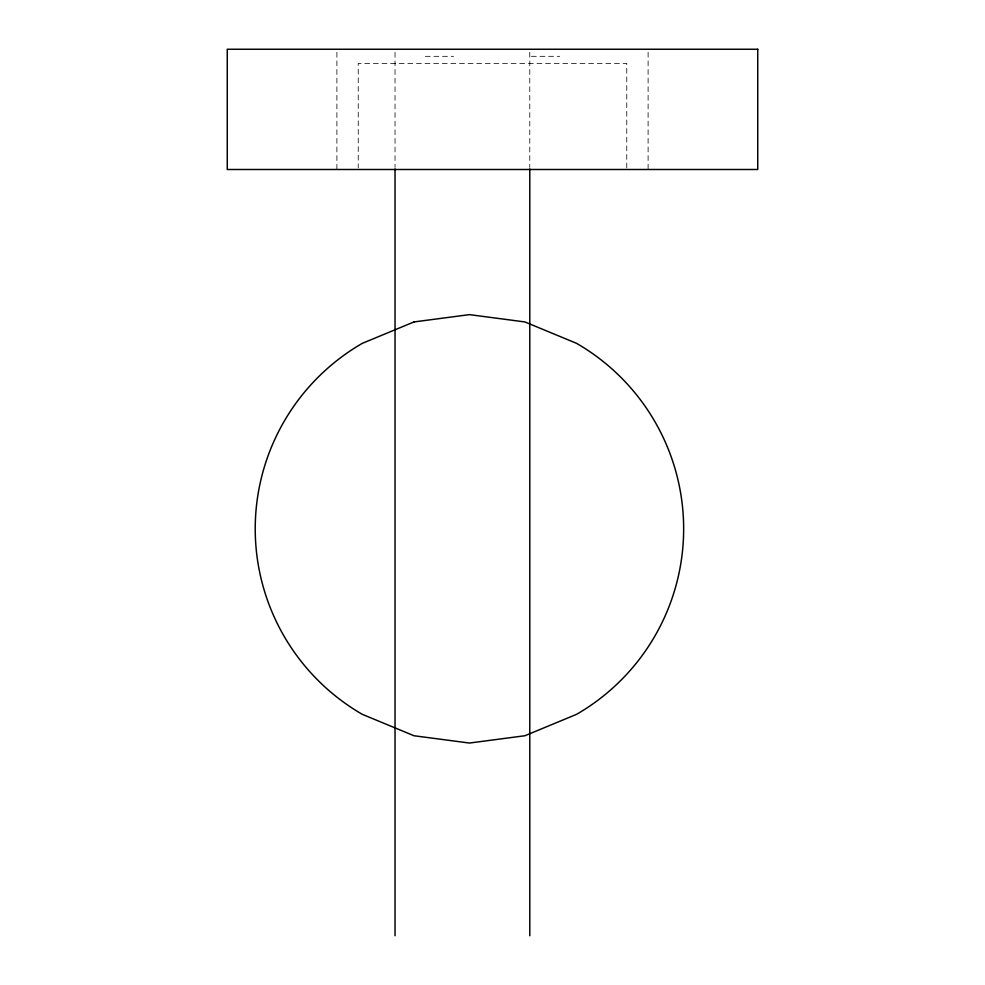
<?xml version="1.0" encoding="UTF-8"?>
<svg xmlns="http://www.w3.org/2000/svg" width="985" height="985" viewBox="0 0 985 985"><rect width="100%" height="100%" fill="white"/><g stroke="black" fill="none" stroke-linecap="round" stroke-linejoin="round"><path stroke-width="0.74" stroke-dasharray="4.92 3.69" d="M425.311 56.317L453.605 56.317M531.395 56.317L559.689 56.317M648.105 52.291L648.105 169.494M626.768 167.955L626.768 63.397L358.232 63.397L358.232 167.955M529.782 52.316L529.782 167.425M395.034 52.316L395.034 167.425M336.895 52.291L336.895 169.494"/><path stroke-width="1.48" d="M529.782 168.952L529.782 935.75M395.034 168.952L395.034 935.75M413.995 321.935L362.332 343.334A214.201 214.201 0 0 0 362.332 714.347L413.995 735.746L469.439 743.047L524.882 735.746L576.545 714.347A214.201 214.201 0 0 0 576.545 343.334L524.882 321.935L469.439 314.634L413.995 321.935M757.736 49.25L227.264 49.25L227.264 169.494L757.736 169.494L757.736 49.25"/></g></svg>
